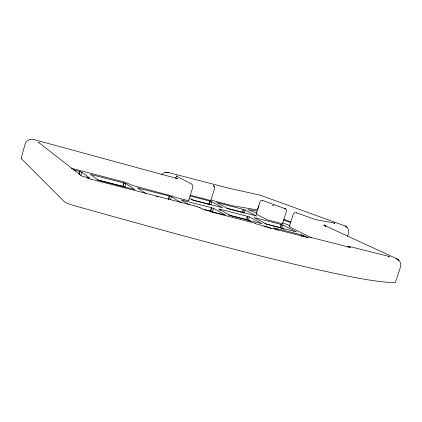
<?xml version="1.0" encoding="UTF-8"?>
<svg xmlns="http://www.w3.org/2000/svg" width="422" height="422" viewBox="0 0 422 422"><rect width="100%" height="100%" fill="white"/><g stroke="black" fill="none" stroke-linecap="round" stroke-linejoin="round"><path stroke-width="0.63" d="M261.714 200.397L260.833 200.73L259.963 201.869L256.154 214.096L267.806 219.994L282.329 223.66M21.1 158.319L25.225 143.765C26.338 140.009 30.785 138.31 34.298 139.687L170.62 176.776L177.636 178.316L175.341 178.089L175.932 178.084M79.004 173.817L79.7 171.432L73.349 169.781M79.172 174.676L80.043 171.696L79.7 171.432M80.892 175.758L81.937 172.187L80.043 171.696M125.951 183.633L124.912 187.104L123.118 186.645L122.712 186.366L123.746 182.895L90.445 174.402L98.263 180.178L134.924 189.631L125.951 183.633L123.746 182.895M123.118 186.645L124.152 183.169M168.188 199.453L169.227 196.04L137.403 187.954L145.838 193.471M168.837 199.184L169.707 196.33L169.227 196.04M170.557 199.622L171.427 196.773L169.707 196.33M188.745 200.408L192.875 186.999L192.759 185.332L191.53 184.039L176.095 175.89L176.818 176.549M209.729 201.115L211.749 201.785L210.784 204.892L208.763 204.216L209.729 201.115L189.705 195.845M209.259 204.496L210.23 201.389M210.842 200.392L214.661 188.128L214.598 186.677L213.279 185.379L214.265 186.846M213.643 212.345L210.335 210.968L211.38 207.619L181.122 199.954L189.309 204.849M210.873 211.28L211.918 207.925L211.38 207.619M212.514 211.696L213.558 208.352L211.918 207.925M220.026 210.567L220.368 209.465L219.825 209.159L247.266 216.275L249.397 216.987L262.12 223.76L230.649 215.679L218.749 209.043L220.368 209.465M243.114 209.349L245.092 210.003L256.745 216.053L227.521 208.421L216.586 202.497L243.114 209.349L242.165 212.356L226.593 208.289M243.647 209.623L242.692 212.635L244.138 213.015L245.092 210.003M250.673 221.476L246.237 219.514L247.266 216.275M246.817 219.83L247.846 216.586M248.368 220.226L249.397 216.987M258.844 205.746L257.52 209.903L233.952 205.989A10.418 0.95 17.4 0 1 229.985 205.092L210.784 200.044M284.354 229.441L279.939 227.537L280.947 224.404L254.028 217.567L266.767 224.282L296.497 231.931L283.03 225.1L280.947 224.404M280.551 227.854L281.564 224.715M282.439 223.802L286.427 211.417L286.527 210.436L285.868 209.159M282.023 228.233L283.03 225.1M311.499 237.871L289.255 226.619L293.295 214.128L294.714 212.693M301.102 235.93L301.461 234.832L273.556 227.859L278.087 230.248M301.783 236.278L302.141 235.181L301.461 234.832M303.307 236.668L303.661 235.571L302.141 235.181M347.28 236.315C349.743 232.949 348.846 226.872 344.974 225.928M296.286 212.793L296.455 212.983M161.763 174.993L163.435 173.194C164.047 171.638 172.619 172.988 165.93 172.292L168.151 172.503M289.255 226.619L289.708 226.619M333.802 223.391L334.984 223.106L316.036 219.751L296.07 212.699M347.512 247.007L349.748 246.585L389.786 256.613L388.256 256.914M284.924 208.647L285.441 208.832L262.917 200.55M295.432 212.63L295.648 212.646M307.364 237.153L308.002 237M348.846 246.548L348.081 246.728M349.289 247.55L350.381 247.445L309.632 237.132M166.168 172.318L168.183 172.508M257.077 211.037L248.036 209.555L256.945 213.263M308.355 237.66L263.813 226.297M256.492 224.019L266.646 226.619L271.167 228.582M168.584 172.587L227.342 187.827L260.195 195.191L344.473 225.723M81.541 176.053L89.469 177.91L81.937 172.187M264.731 223.623L279.939 227.537M156.124 196.357L158.028 196.847M228.365 214.919L246.237 219.514M200.867 208.537L210.335 210.968M203.905 209.708L225.417 215.041L213.558 208.352M209.977 211.617L255.948 223.433M97.282 179.809L122.712 186.366M71.46 168.294L125.35 182.351L127.982 183.38A8.435 0.87 16.7 0 0 138.2 187.004L172.661 196.204A3.555 0.364 17 0 0 177.061 197.76L185.205 199.875A5.876 0.601 17.1 0 0 188.36 200.012M191.235 199.648L208.763 204.216M190.169 195.138L208.99 200.102A3.223 0.301 17.3 0 0 210.789 200.308M194.378 205.82L197.971 206.944M194.51 205.857L91.015 179.171M254.993 223.148L255.299 223.233M88.53 178.432L91.057 179.186M86.394 177.731L88.652 178.469M199.348 207.434L201.125 208.109M197.812 206.885L199.643 207.534M284.048 219.345L290.805 221.888M283.558 219.936L290.89 222.7M282.671 222.879L290.062 225.659M303.661 235.571L307.111 237.322M211.749 201.785L222.647 207.751L193.914 200.413L189.547 198.409M344.985 225.986L346.91 227.157L345.729 226.414M171.427 196.773L181.413 202.834M81.156 175.615L38.365 142.219L38.935 142.963M324.998 226.176L324.101 224.868L325.821 226.245L323.838 225.126L396.886 258.786L398.51 259.873L400.489 262.642L400.9 265.67L395.34 282.524A8.393 0.986 19 0 1 394.686 282.782C369.429 281.479 344.721 275.36 320.05 270.217C239.78 251.923 160.476 229.684 81.188 207.613L73.592 205.477A10.181 1.493 15.8 0 1 64.35 201.705L21.195 158.487A7.839 0.844 15.8 0 1 21.221 158.203M273.345 205.498L272.77 205.382L273.345 205.498M396.137 258.549L398.637 260.11L396.137 258.549M285.029 208.668L285.478 208.864L285.029 208.668M262.695 200.487L262.257 200.392L262.695 200.487"/></g></svg>
